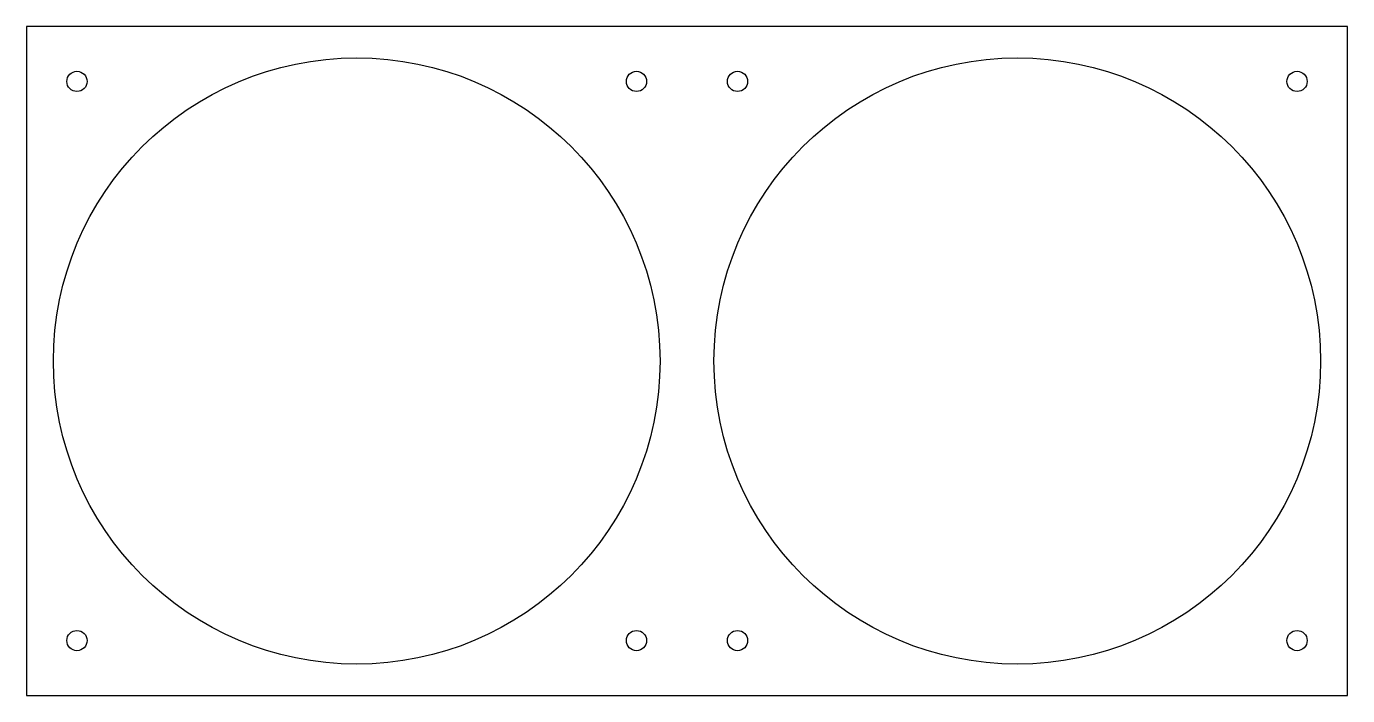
# Model space of a CAD drawing. Header units: millimetres. Extents: x 0 to 294, y 0 to 149.
import ezdxf

# ---------------------------------------------------------------- set-up
doc = ezdxf.new("R2010")
doc.units = ezdxf.units.MM
doc.layers.add('CUT', color=7, linetype='CONTINUOUS')

msp = doc.modelspace()

# ---------------------------------------------------------------- linework, layer by layer
at = {"layer": 'CUT'}
msp.add_lwpolyline([(0, 0), (294, 0), (294, 149), (0, 149)], close=True, dxfattribs=at)
for centre, radius in [((73.5, 74.5), 67.5), ((220.5, 74.5), 67.5), ((11.25, 136.75), 2.25), ((135.75, 136.75), 2.25), ((158.25, 136.75), 2.25), ((282.75, 136.75), 2.25), ((11.25, 12.25), 2.25), ((135.75, 12.25), 2.25), ((158.25, 12.25), 2.25), ((282.75, 12.25), 2.25)]:
    msp.add_circle(centre, radius, dxfattribs=at)

doc.saveas('drawing.dxf')
